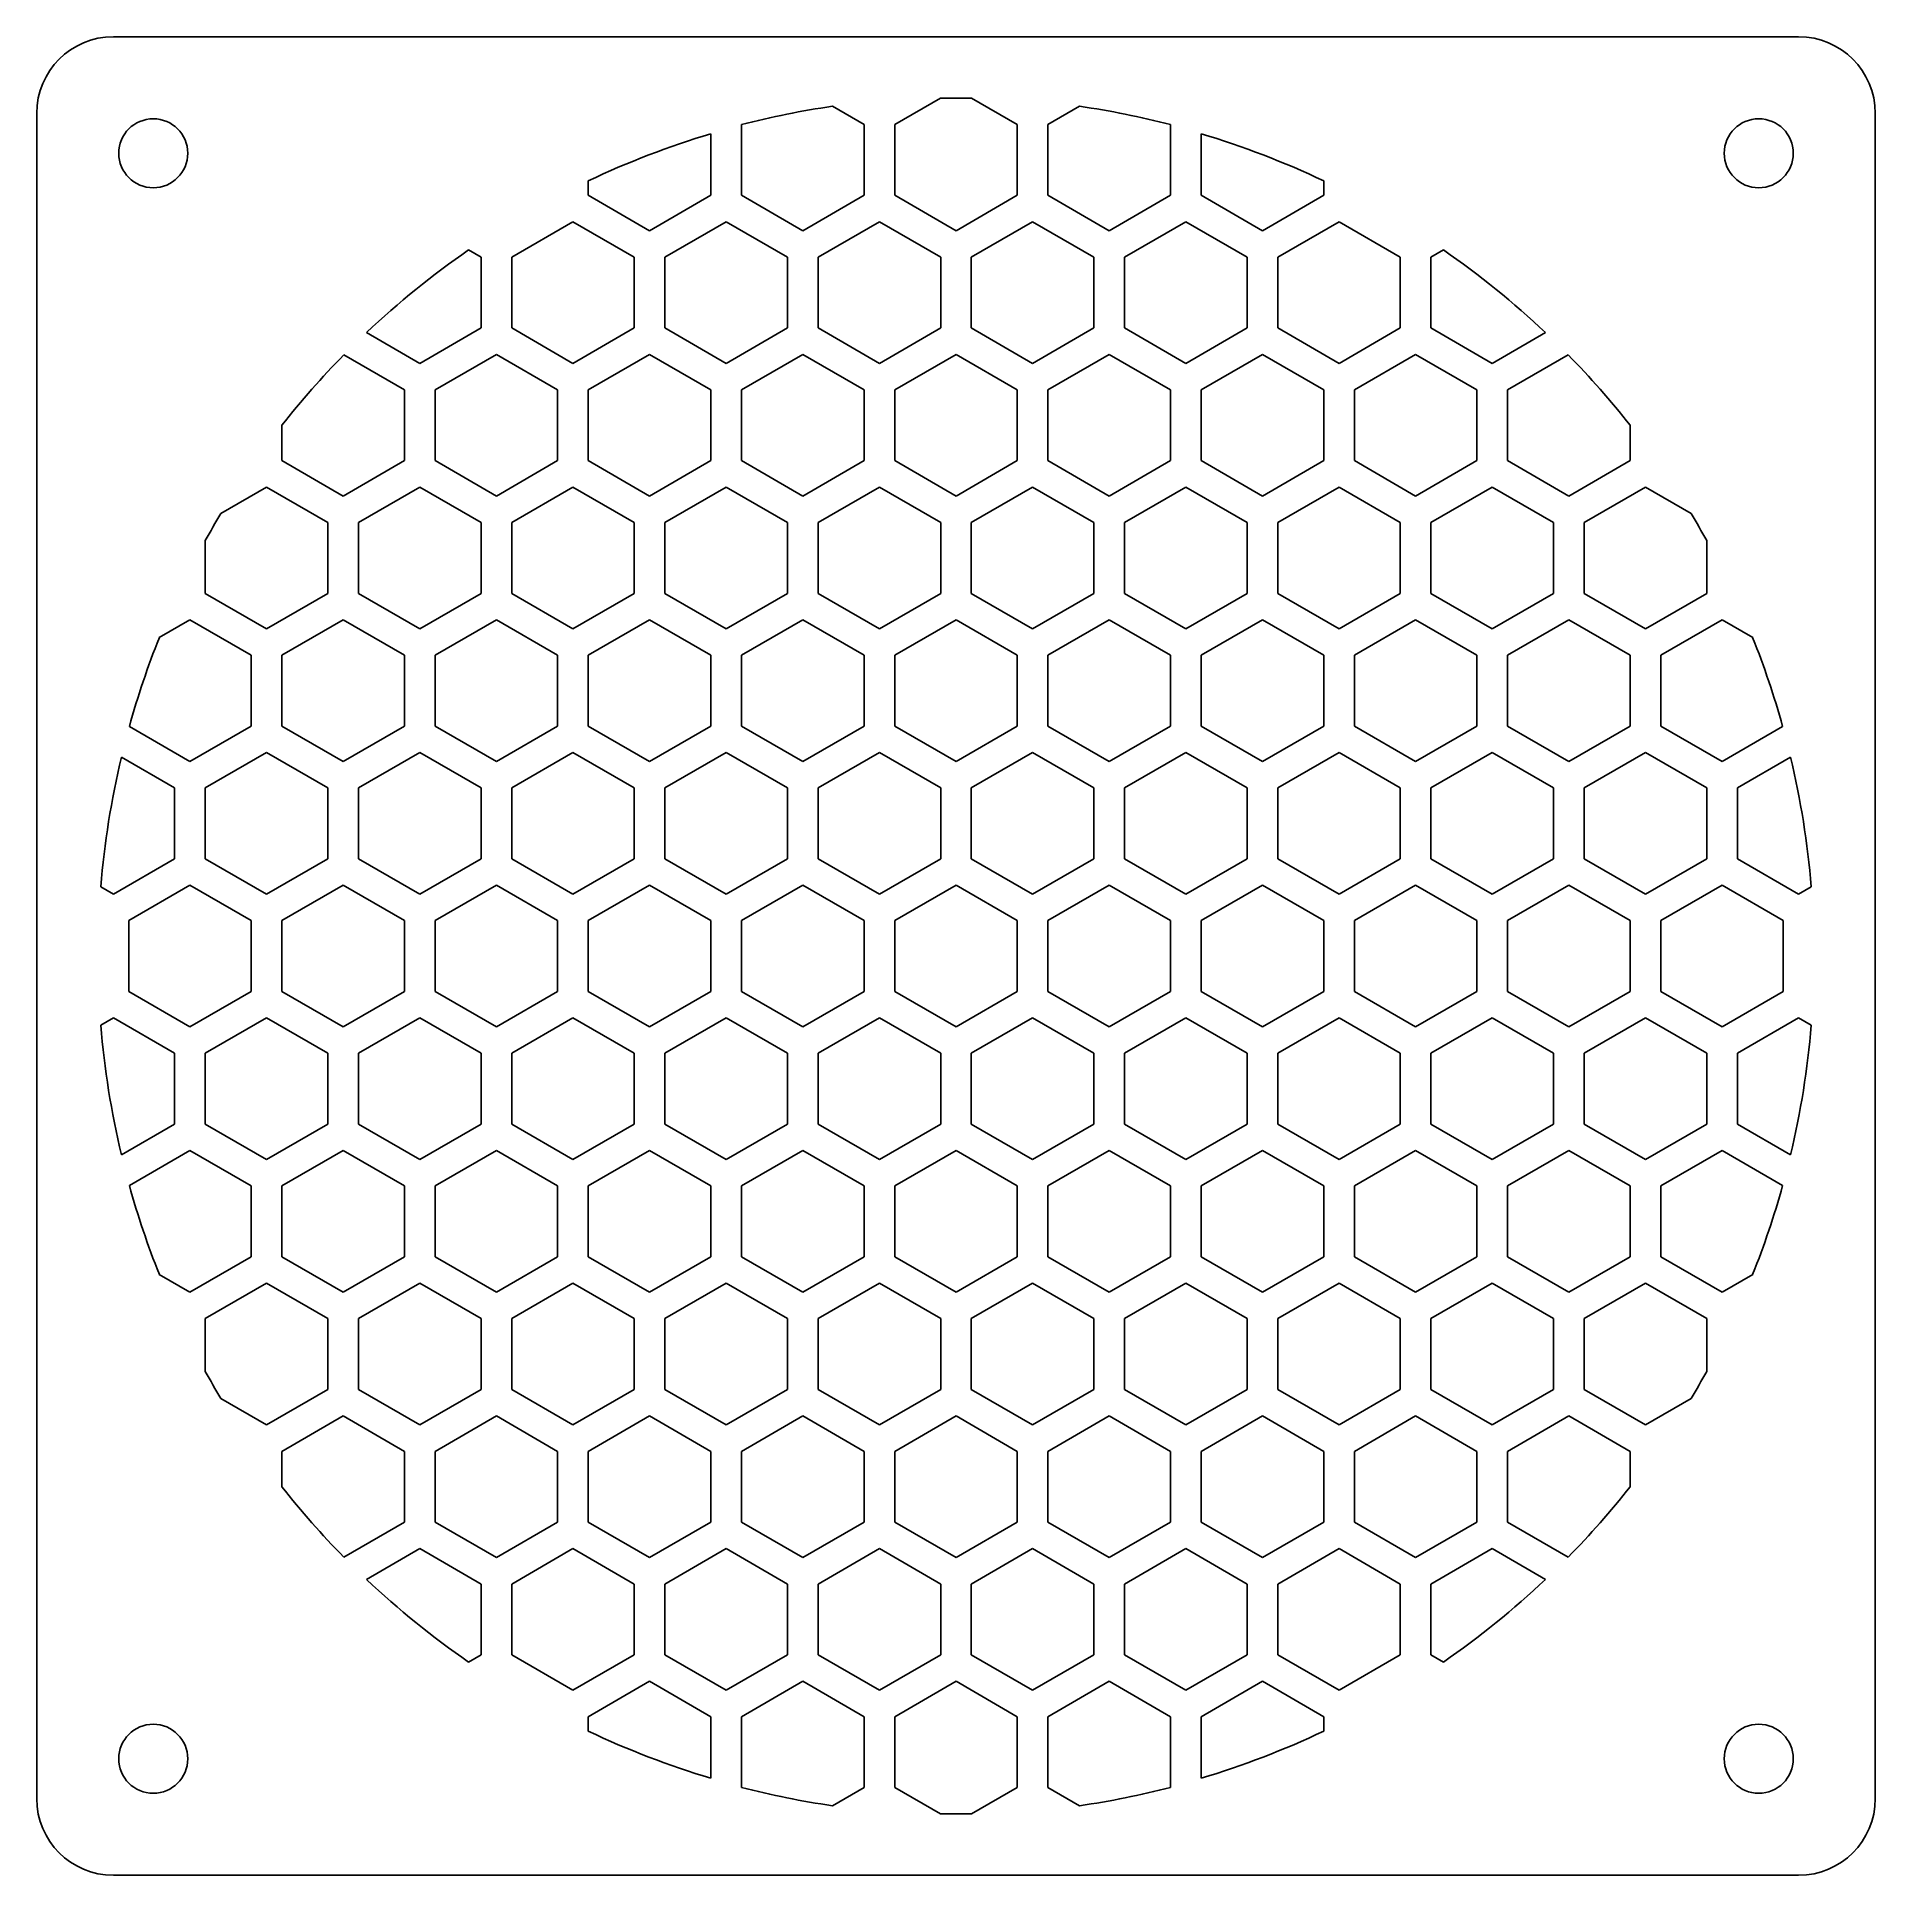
# Model space of a CAD drawing. Extents: x 520 to 640, y -189 to -69.
import ezdxf

# ---------------------------------------------------------------- set-up
doc = ezdxf.new("R2010")
doc.units = 0
doc.layers.add('Shape2DView012', color=7, linetype='CONTINUOUS')

msp = doc.modelspace()

# ---------------------------------------------------------------- linework, layer by layer
at = {"layer": 'Shape2DView012'}
for p, q in [((525, -69), (635, -69)), ((576, -74.7291), (578.979, -73.0093)), ((584, -74.7291), (581.021, -73.0093)), ((520, -184), (520, -74)), ((571.933, -73.5359), (574, -74.7291)), ((588.067, -73.5359), (586, -74.7291)), ((640, -74), (640, -184)), ((564, -75.3344), (564, -79.3479)), ((566, -79.3479), (566, -74.7291)), ((574, -74.7291), (574, -79.3479)), ((576, -79.3479), (576, -74.7291)), ((584, -79.3479), (584, -74.7291)), ((586, -74.7291), (586, -79.3479)), ((594, -79.3479), (594, -74.7291)), ((596, -75.3344), (596, -79.3479)), ((556, -79.3479), (556, -78.4036)), ((604, -79.3479), (604, -78.4036)), ((560, -81.6573), (556, -79.3479)), ((564, -79.3479), (560, -81.6573)), ((570, -81.6573), (566, -79.3479)), ((574, -79.3479), (570, -81.6573)), ((580, -81.6573), (576, -79.3479)), ((580, -81.6573), (584, -79.3479)), ((586, -79.3479), (590, -81.6573)), ((590, -81.6573), (594, -79.3479)), ((596, -79.3479), (600, -81.6573)), ((600, -81.6573), (604, -79.3479)), ((555, -81.0799), (551, -83.3893)), ((559, -83.3893), (555, -81.0799)), ((565, -81.0799), (561, -83.3893)), ((569, -83.3893), (565, -81.0799)), ((575, -81.0799), (571, -83.3893)), ((579, -83.3893), (575, -81.0799)), ((585, -81.0799), (581, -83.3893)), ((589, -83.3893), (585, -81.0799)), ((595, -81.0799), (591, -83.3893)), ((599, -83.3893), (595, -81.0799)), ((605, -81.0799), (601, -83.3893)), ((609, -83.3893), (605, -81.0799)), ((549, -83.3893), (548.182, -82.9172)), ((549, -83.3893), (549, -88.0081)), ((551, -83.3893), (551, -88.0081)), ((559, -88.0081), (559, -83.3893)), ((561, -83.3893), (561, -88.0081)), ((569, -88.0081), (569, -83.3893)), ((571, -83.3893), (571, -88.0081)), ((579, -88.0081), (579, -83.3893)), ((581, -83.3893), (581, -88.0081)), ((589, -88.0081), (589, -83.3893)), ((591, -83.3893), (591, -88.0081)), ((599, -88.0081), (599, -83.3893)), ((601, -83.3893), (601, -88.0081)), ((609, -88.0081), (609, -83.3893)), ((611, -83.3893), (611.818, -82.9172)), ((611, -83.3893), (611, -88.0081)), ((545, -90.3175), (541.524, -88.3108)), ((549, -88.0081), (545, -90.3175)), ((551, -88.0081), (555, -90.3175)), ((555, -90.3175), (559, -88.0081)), ((561, -88.0081), (565, -90.3175)), ((565, -90.3175), (569, -88.0081)), ((571, -88.0081), (575, -90.3175)), ((575, -90.3175), (579, -88.0081)), ((581, -88.0081), (585, -90.3175)), ((585, -90.3175), (589, -88.0081)), ((591, -88.0081), (595, -90.3175)), ((595, -90.3175), (599, -88.0081)), ((601, -88.0081), (605, -90.3175)), ((605, -90.3175), (609, -88.0081)), ((611, -88.0081), (615, -90.3175)), ((615, -90.3175), (618.476, -88.3108)), ((540.043, -89.7648), (544, -92.0496)), ((550, -89.7402), (546, -92.0496)), ((554, -92.0496), (550, -89.7402)), ((560, -89.7402), (556, -92.0496)), ((564, -92.0496), (560, -89.7402)), ((570, -89.7402), (566, -92.0496)), ((574, -92.0496), (570, -89.7402)), ((580, -89.7402), (576, -92.0496)), ((584, -92.0496), (580, -89.7402)), ((590, -89.7402), (586, -92.0496)), ((594, -92.0496), (590, -89.7402)), ((600, -89.7402), (596, -92.0496)), ((604, -92.0496), (600, -89.7402)), ((610, -89.7402), (606, -92.0496)), ((614, -92.0496), (610, -89.7402)), ((619.957, -89.7648), (616, -92.0496)), ((544, -92.0496), (544, -96.6684)), ((546, -92.0496), (546, -96.6684)), ((554, -96.6684), (554, -92.0496)), ((556, -92.0496), (556, -96.6684)), ((564, -96.6684), (564, -92.0496)), ((566, -92.0496), (566, -96.6684)), ((574, -96.6684), (574, -92.0496)), ((576, -92.0496), (576, -96.6684)), ((584, -96.6684), (584, -92.0496)), ((586, -92.0496), (586, -96.6684)), ((594, -96.6684), (594, -92.0496)), ((596, -92.0496), (596, -96.6684)), ((604, -96.6684), (604, -92.0496)), ((606, -92.0496), (606, -96.6684)), ((614, -96.6684), (614, -92.0496)), ((616, -92.0496), (616, -96.6684)), ((536, -96.6684), (536, -94.359)), ((624, -96.6684), (624, -94.359)), ((540, -98.9778), (536, -96.6684)), ((544, -96.6684), (540, -98.9778)), ((546, -96.6684), (550, -98.9778)), ((550, -98.9778), (554, -96.6684)), ((556, -96.6684), (560, -98.9778)), ((560, -98.9778), (564, -96.6684)), ((566, -96.6684), (570, -98.9778)), ((570, -98.9778), (574, -96.6684)), ((576, -96.6684), (580, -98.9778)), ((580, -98.9778), (584, -96.6684)), ((586, -96.6684), (590, -98.9778)), ((590, -98.9778), (594, -96.6684)), ((596, -96.6684), (600, -98.9778)), ((600, -98.9778), (604, -96.6684)), ((606, -96.6684), (610, -98.9778)), ((610, -98.9778), (614, -96.6684)), ((616, -96.6684), (620, -98.9778)), ((620, -98.9778), (624, -96.6684)), ((535, -98.4004), (532.021, -100.12)), ((535, -98.4004), (539, -100.71)), ((545, -98.4004), (541, -100.71)), ((549, -100.71), (545, -98.4004)), ((555, -98.4004), (551, -100.71)), ((559, -100.71), (555, -98.4004)), ((565, -98.4004), (561, -100.71)), ((569, -100.71), (565, -98.4004)), ((575, -98.4004), (571, -100.71)), ((579, -100.71), (575, -98.4004)), ((585, -98.4004), (581, -100.71)), ((589, -100.71), (585, -98.4004)), ((595, -98.4004), (591, -100.71)), ((599, -100.71), (595, -98.4004)), ((605, -98.4004), (601, -100.71)), ((609, -100.71), (605, -98.4004)), ((615, -98.4004), (611, -100.71)), ((619, -100.71), (615, -98.4004)), ((625, -98.4004), (621, -100.71)), ((625, -98.4004), (627.979, -100.12)), ((539, -100.71), (539, -105.329)), ((541, -100.71), (541, -105.329)), ((549, -105.329), (549, -100.71)), ((551, -100.71), (551, -105.329)), ((559, -105.329), (559, -100.71)), ((561, -100.71), (561, -105.329)), ((569, -105.329), (569, -100.71)), ((571, -100.71), (571, -105.329)), ((579, -105.329), (579, -100.71)), ((581, -100.71), (581, -105.329)), ((589, -105.329), (589, -100.71)), ((591, -100.71), (591, -105.329)), ((599, -105.329), (599, -100.71)), ((601, -100.71), (601, -105.329)), ((609, -105.329), (609, -100.71)), ((611, -100.71), (611, -105.329)), ((619, -105.329), (619, -100.71)), ((621, -100.71), (621, -105.329)), ((531, -105.329), (531, -101.889)), ((629, -105.329), (629, -101.889)), ((535, -107.638), (531, -105.329)), ((539, -105.329), (535, -107.638)), ((541, -105.329), (545, -107.638)), ((545, -107.638), (549, -105.329)), ((551, -105.329), (555, -107.638)), ((555, -107.638), (559, -105.329)), ((561, -105.329), (565, -107.638)), ((565, -107.638), (569, -105.329)), ((571, -105.329), (575, -107.638)), ((575, -107.638), (579, -105.329)), ((581, -105.329), (585, -107.638)), ((585, -107.638), (589, -105.329)), ((591, -105.329), (595, -107.638)), ((595, -107.638), (599, -105.329)), ((601, -105.329), (605, -107.638)), ((605, -107.638), (609, -105.329)), ((611, -105.329), (615, -107.638)), ((615, -107.638), (619, -105.329)), ((621, -105.329), (625, -107.638)), ((625, -107.638), (629, -105.329)), ((530, -107.061), (528, -108.215)), ((534, -109.37), (530, -107.061)), ((540, -107.061), (536, -109.37)), ((544, -109.37), (540, -107.061)), ((550, -107.061), (546, -109.37)), ((554, -109.37), (550, -107.061)), ((560, -107.061), (556, -109.37)), ((564, -109.37), (560, -107.061)), ((570, -107.061), (566, -109.37)), ((574, -109.37), (570, -107.061)), ((580, -107.061), (576, -109.37)), ((584, -109.37), (580, -107.061)), ((590, -107.061), (586, -109.37)), ((594, -109.37), (590, -107.061)), ((600, -107.061), (596, -109.37)), ((604, -109.37), (600, -107.061)), ((610, -107.061), (606, -109.37)), ((614, -109.37), (610, -107.061)), ((620, -107.061), (616, -109.37)), ((624, -109.37), (620, -107.061)), ((626, -109.37), (630, -107.061)), ((630, -107.061), (632, -108.215)), ((534, -109.37), (534, -113.989)), ((536, -109.37), (536, -113.989)), ((544, -113.989), (544, -109.37)), ((546, -109.37), (546, -113.989)), ((554, -113.989), (554, -109.37)), ((556, -109.37), (556, -113.989)), ((564, -113.989), (564, -109.37)), ((566, -109.37), (566, -113.989)), ((574, -113.989), (574, -109.37)), ((576, -109.37), (576, -113.989)), ((584, -113.989), (584, -109.37)), ((586, -109.37), (586, -113.989)), ((594, -113.989), (594, -109.37)), ((596, -109.37), (596, -113.989)), ((604, -113.989), (604, -109.37)), ((606, -109.37), (606, -113.989)), ((614, -113.989), (614, -109.37)), ((616, -109.37), (616, -113.989)), ((624, -113.989), (624, -109.37)), ((626, -109.37), (626, -113.989)), ((534, -113.989), (530, -116.298)), ((536, -113.989), (540, -116.298)), ((540, -116.298), (544, -113.989)), ((546, -113.989), (550, -116.298)), ((550, -116.298), (554, -113.989)), ((556, -113.989), (560, -116.298)), ((560, -116.298), (564, -113.989)), ((566, -113.989), (570, -116.298)), ((570, -116.298), (574, -113.989)), ((576, -113.989), (580, -116.298)), ((580, -116.298), (584, -113.989)), ((586, -113.989), (590, -116.298)), ((590, -116.298), (594, -113.989)), ((596, -113.989), (600, -116.298)), ((600, -116.298), (604, -113.989)), ((606, -113.989), (610, -116.298)), ((610, -116.298), (614, -113.989)), ((616, -113.989), (620, -116.298)), ((620, -116.298), (624, -113.989)), ((626, -113.989), (630, -116.298)), ((530, -116.298), (526.043, -114.013)), ((630, -116.298), (633.957, -114.013)), ((529, -118.03), (525.524, -116.024)), ((535, -115.721), (531, -118.03)), ((539, -118.03), (535, -115.721)), ((545, -115.721), (541, -118.03)), ((549, -118.03), (545, -115.721)), ((555, -115.721), (551, -118.03)), ((559, -118.03), (555, -115.721)), ((565, -115.721), (561, -118.03)), ((569, -118.03), (565, -115.721)), ((575, -115.721), (571, -118.03)), ((579, -118.03), (575, -115.721)), ((585, -115.721), (581, -118.03)), ((589, -118.03), (585, -115.721)), ((595, -115.721), (591, -118.03)), ((599, -118.03), (595, -115.721)), ((605, -115.721), (601, -118.03)), ((609, -118.03), (605, -115.721)), ((615, -115.721), (611, -118.03)), ((619, -118.03), (615, -115.721)), ((625, -115.721), (621, -118.03)), ((629, -118.03), (625, -115.721)), ((631, -118.03), (634.476, -116.024)), ((529, -118.03), (529, -122.649)), ((531, -118.03), (531, -122.649)), ((539, -122.649), (539, -118.03)), ((541, -118.03), (541, -122.649)), ((549, -122.649), (549, -118.03)), ((551, -118.03), (551, -122.649)), ((559, -122.649), (559, -118.03)), ((561, -118.03), (561, -122.649)), ((569, -122.649), (569, -118.03)), ((571, -118.03), (571, -122.649)), ((579, -122.649), (579, -118.03)), ((581, -118.03), (581, -122.649)), ((589, -122.649), (589, -118.03)), ((591, -118.03), (591, -122.649)), ((599, -122.649), (599, -118.03)), ((601, -118.03), (601, -122.649)), ((609, -122.649), (609, -118.03)), ((611, -118.03), (611, -122.649)), ((619, -122.649), (619, -118.03)), ((621, -118.03), (621, -122.649)), ((629, -122.649), (629, -118.03)), ((631, -118.03), (631, -122.649)), ((529, -122.649), (525, -124.959)), ((531, -122.649), (535, -124.959)), ((535, -124.959), (539, -122.649)), ((541, -122.649), (545, -124.959)), ((545, -124.959), (549, -122.649)), ((551, -122.649), (555, -124.959)), ((555, -124.959), (559, -122.649)), ((561, -122.649), (565, -124.959)), ((565, -124.959), (569, -122.649)), ((571, -122.649), (575, -124.959)), ((575, -124.959), (579, -122.649)), ((581, -122.649), (585, -124.959)), ((585, -124.959), (589, -122.649)), ((591, -122.649), (595, -124.959)), ((595, -124.959), (599, -122.649)), ((601, -122.649), (605, -124.959)), ((605, -124.959), (609, -122.649)), ((611, -122.649), (615, -124.959)), ((615, -124.959), (619, -122.649)), ((621, -122.649), (625, -124.959)), ((625, -124.959), (629, -122.649)), ((631, -122.649), (635, -124.959)), ((525, -124.959), (524.182, -124.486)), ((530, -124.381), (526, -126.691)), ((534, -126.691), (530, -124.381)), ((540, -124.381), (536, -126.691)), ((544, -126.691), (540, -124.381)), ((550, -124.381), (546, -126.691)), ((554, -126.691), (550, -124.381)), ((560, -124.381), (556, -126.691)), ((564, -126.691), (560, -124.381)), ((570, -124.381), (566, -126.691)), ((574, -126.691), (570, -124.381)), ((580, -124.381), (576, -126.691)), ((584, -126.691), (580, -124.381)), ((590, -124.381), (586, -126.691)), ((594, -126.691), (590, -124.381)), ((600, -124.381), (596, -126.691)), ((604, -126.691), (600, -124.381)), ((610, -124.381), (606, -126.691)), ((614, -126.691), (610, -124.381)), ((620, -124.381), (616, -126.691)), ((624, -126.691), (620, -124.381)), ((630, -124.381), (626, -126.691)), ((634, -126.691), (630, -124.381)), ((635, -124.959), (635.818, -124.486)), ((526, -126.691), (526, -131.309)), ((534, -131.309), (534, -126.691)), ((536, -126.691), (536, -131.309)), ((544, -131.309), (544, -126.691)), ((546, -126.691), (546, -131.309)), ((554, -131.309), (554, -126.691)), ((556, -126.691), (556, -131.309)), ((564, -131.309), (564, -126.691)), ((566, -126.691), (566, -131.309)), ((574, -131.309), (574, -126.691)), ((576, -126.691), (576, -131.309)), ((584, -131.309), (584, -126.691)), ((586, -126.691), (586, -131.309)), ((594, -131.309), (594, -126.691)), ((596, -126.691), (596, -131.309)), ((604, -131.309), (604, -126.691)), ((606, -126.691), (606, -131.309)), ((614, -131.309), (614, -126.691)), ((616, -126.691), (616, -131.309)), ((624, -131.309), (624, -126.691)), ((626, -126.691), (626, -131.309)), ((634, -131.309), (634, -126.691)), ((526, -131.309), (530, -133.619)), ((530, -133.619), (534, -131.309)), ((536, -131.309), (540, -133.619)), ((540, -133.619), (544, -131.309)), ((546, -131.309), (550, -133.619)), ((550, -133.619), (554, -131.309)), ((556, -131.309), (560, -133.619)), ((560, -133.619), (564, -131.309)), ((566, -131.309), (570, -133.619)), ((570, -133.619), (574, -131.309)), ((576, -131.309), (580, -133.619)), ((580, -133.619), (584, -131.309)), ((586, -131.309), (590, -133.619)), ((590, -133.619), (594, -131.309)), ((596, -131.309), (600, -133.619)), ((600, -133.619), (604, -131.309)), ((606, -131.309), (610, -133.619)), ((610, -133.619), (614, -131.309)), ((616, -131.309), (620, -133.619)), ((620, -133.619), (624, -131.309)), ((626, -131.309), (630, -133.619)), ((630, -133.619), (634, -131.309)), ((525, -133.041), (524.182, -133.514)), ((529, -135.351), (525, -133.041)), ((535, -133.041), (531, -135.351)), ((539, -135.351), (535, -133.041)), ((545, -133.041), (541, -135.351)), ((549, -135.351), (545, -133.041)), ((555, -133.041), (551, -135.351)), ((559, -135.351), (555, -133.041)), ((565, -133.041), (561, -135.351)), ((569, -135.351), (565, -133.041)), ((575, -133.041), (571, -135.351)), ((579, -135.351), (575, -133.041)), ((585, -133.041), (581, -135.351)), ((589, -135.351), (585, -133.041)), ((595, -133.041), (591, -135.351)), ((599, -135.351), (595, -133.041)), ((605, -133.041), (601, -135.351)), ((609, -135.351), (605, -133.041)), ((615, -133.041), (611, -135.351)), ((619, -135.351), (615, -133.041)), ((625, -133.041), (621, -135.351)), ((629, -135.351), (625, -133.041)), ((631, -135.351), (635, -133.041)), ((635, -133.041), (635.818, -133.514)), ((529, -139.97), (529, -135.351)), ((531, -135.351), (531, -139.97)), ((539, -139.97), (539, -135.351)), ((541, -135.351), (541, -139.97)), ((549, -139.97), (549, -135.351)), ((551, -135.351), (551, -139.97)), ((559, -139.97), (559, -135.351)), ((561, -135.351), (561, -139.97)), ((569, -139.97), (569, -135.351)), ((571, -135.351), (571, -139.97)), ((579, -139.97), (579, -135.351)), ((581, -135.351), (581, -139.97)), ((589, -139.97), (589, -135.351)), ((591, -135.351), (591, -139.97)), ((599, -139.97), (599, -135.351)), ((601, -135.351), (601, -139.97)), ((609, -139.97), (609, -135.351)), ((611, -135.351), (611, -139.97)), ((619, -139.97), (619, -135.351)), ((621, -135.351), (621, -139.97)), ((629, -139.97), (629, -135.351)), ((631, -139.97), (631, -135.351)), ((529, -139.97), (525.524, -141.976)), ((531, -139.97), (535, -142.279)), ((535, -142.279), (539, -139.97)), ((541, -139.97), (545, -142.279)), ((545, -142.279), (549, -139.97)), ((551, -139.97), (555, -142.279)), ((555, -142.279), (559, -139.97)), ((561, -139.97), (565, -142.279)), ((565, -142.279), (569, -139.97)), ((571, -139.97), (575, -142.279)), ((575, -142.279), (579, -139.97)), ((581, -139.97), (585, -142.279)), ((585, -142.279), (589, -139.97)), ((591, -139.97), (595, -142.279)), ((595, -142.279), (599, -139.97)), ((601, -139.97), (605, -142.279)), ((605, -142.279), (609, -139.97)), ((611, -139.97), (615, -142.279)), ((615, -142.279), (619, -139.97)), ((621, -139.97), (625, -142.279)), ((625, -142.279), (629, -139.97)), ((631, -139.97), (634.476, -141.976)), ((530, -141.702), (526.043, -143.987)), ((534, -144.011), (530, -141.702)), ((540, -141.702), (536, -144.011)), ((544, -144.011), (540, -141.702)), ((550, -141.702), (546, -144.011)), ((554, -144.011), (550, -141.702)), ((560, -141.702), (556, -144.011)), ((564, -144.011), (560, -141.702)), ((570, -141.702), (566, -144.011)), ((574, -144.011), (570, -141.702)), ((580, -141.702), (576, -144.011)), ((584, -144.011), (580, -141.702)), ((590, -141.702), (586, -144.011)), ((594, -144.011), (590, -141.702)), ((600, -141.702), (596, -144.011)), ((604, -144.011), (600, -141.702)), ((610, -141.702), (606, -144.011)), ((614, -144.011), (610, -141.702)), ((620, -141.702), (616, -144.011)), ((624, -144.011), (620, -141.702)), ((626, -144.011), (630, -141.702)), ((630, -141.702), (633.957, -143.987)), ((534, -148.63), (534, -144.011)), ((536, -144.011), (536, -148.63)), ((544, -148.63), (544, -144.011)), ((546, -144.011), (546, -148.63)), ((554, -148.63), (554, -144.011)), ((556, -144.011), (556, -148.63)), ((564, -148.63), (564, -144.011)), ((566, -144.011), (566, -148.63)), ((574, -148.63), (574, -144.011)), ((576, -144.011), (576, -148.63)), ((584, -148.63), (584, -144.011)), ((586, -144.011), (586, -148.63)), ((594, -148.63), (594, -144.011)), ((596, -144.011), (596, -148.63)), ((604, -148.63), (604, -144.011)), ((606, -144.011), (606, -148.63)), ((614, -148.63), (614, -144.011)), ((616, -144.011), (616, -148.63)), ((624, -148.63), (624, -144.011)), ((626, -148.63), (626, -144.011)), ((534, -148.63), (530, -150.939)), ((536, -148.63), (540, -150.939)), ((540, -150.939), (544, -148.63)), ((546, -148.63), (550, -150.939)), ((550, -150.939), (554, -148.63)), ((556, -148.63), (560, -150.939)), ((560, -150.939), (564, -148.63)), ((566, -148.63), (570, -150.939)), ((570, -150.939), (574, -148.63)), ((576, -148.63), (580, -150.939)), ((580, -150.939), (584, -148.63)), ((586, -148.63), (590, -150.939)), ((590, -150.939), (594, -148.63)), ((596, -148.63), (600, -150.939)), ((600, -150.939), (604, -148.63)), ((606, -148.63), (610, -150.939)), ((610, -150.939), (614, -148.63)), ((616, -148.63), (620, -150.939)), ((620, -150.939), (624, -148.63)), ((626, -148.63), (630, -150.939)), ((530, -150.939), (528, -149.785)), ((630, -150.939), (632, -149.785)), ((535, -150.362), (531, -152.671)), ((539, -152.671), (535, -150.362)), ((545, -150.362), (541, -152.671)), ((549, -152.671), (545, -150.362)), ((555, -150.362), (551, -152.671)), ((559, -152.671), (555, -150.362)), ((565, -150.362), (561, -152.671)), ((569, -152.671), (565, -150.362)), ((575, -150.362), (571, -152.671)), ((579, -152.671), (575, -150.362)), ((585, -150.362), (581, -152.671)), ((589, -152.671), (585, -150.362)), ((595, -150.362), (591, -152.671)), ((599, -152.671), (595, -150.362)), ((605, -150.362), (601, -152.671)), ((609, -152.671), (605, -150.362)), ((615, -150.362), (611, -152.671)), ((619, -152.671), (615, -150.362)), ((621, -152.671), (625, -150.362)), ((625, -150.362), (629, -152.671)), ((531, -152.671), (531, -156.111)), ((539, -157.29), (539, -152.671)), ((541, -152.671), (541, -157.29)), ((549, -157.29), (549, -152.671)), ((551, -152.671), (551, -157.29)), ((559, -157.29), (559, -152.671)), ((561, -152.671), (561, -157.29)), ((569, -157.29), (569, -152.671)), ((571, -152.671), (571, -157.29)), ((579, -157.29), (579, -152.671)), ((581, -152.671), (581, -157.29)), ((589, -157.29), (589, -152.671)), ((591, -152.671), (591, -157.29)), ((599, -157.29), (599, -152.671)), ((601, -152.671), (601, -157.29)), ((609, -157.29), (609, -152.671)), ((611, -152.671), (611, -157.29)), ((619, -157.29), (619, -152.671)), ((621, -157.29), (621, -152.671)), ((629, -152.671), (629, -156.111)), ((535, -159.6), (532.021, -157.88)), ((535, -159.6), (539, -157.29)), ((541, -157.29), (545, -159.6)), ((545, -159.6), (549, -157.29)), ((551, -157.29), (555, -159.6)), ((555, -159.6), (559, -157.29)), ((561, -157.29), (565, -159.6)), ((565, -159.6), (569, -157.29)), ((571, -157.29), (575, -159.6)), ((575, -159.6), (579, -157.29)), ((581, -157.29), (585, -159.6)), ((585, -159.6), (589, -157.29)), ((591, -157.29), (595, -159.6)), ((595, -159.6), (599, -157.29)), ((601, -157.29), (605, -159.6)), ((605, -159.6), (609, -157.29)), ((611, -157.29), (615, -159.6)), ((615, -159.6), (619, -157.29)), ((625, -159.6), (621, -157.29)), ((625, -159.6), (627.979, -157.88)), ((540, -159.022), (536, -161.332)), ((544, -161.332), (540, -159.022)), ((550, -159.022), (546, -161.332)), ((554, -161.332), (550, -159.022)), ((560, -159.022), (556, -161.332)), ((564, -161.332), (560, -159.022)), ((570, -159.022), (566, -161.332)), ((574, -161.332), (570, -159.022)), ((580, -159.022), (576, -161.332)), ((584, -161.332), (580, -159.022)), ((590, -159.022), (586, -161.332)), ((594, -161.332), (590, -159.022)), ((600, -159.022), (596, -161.332)), ((604, -161.332), (600, -159.022)), ((610, -159.022), (606, -161.332)), ((614, -161.332), (610, -159.022)), ((616, -161.332), (620, -159.022)), ((620, -159.022), (624, -161.332)), ((536, -161.332), (536, -163.641)), ((544, -165.95), (544, -161.332)), ((546, -161.332), (546, -165.95)), ((554, -165.95), (554, -161.332)), ((556, -161.332), (556, -165.95)), ((564, -165.95), (564, -161.332)), ((566, -161.332), (566, -165.95)), ((574, -165.95), (574, -161.332)), ((576, -161.332), (576, -165.95)), ((584, -165.95), (584, -161.332)), ((586, -161.332), (586, -165.95)), ((594, -165.95), (594, -161.332)), ((596, -161.332), (596, -165.95)), ((604, -165.95), (604, -161.332)), ((606, -161.332), (606, -165.95)), ((614, -165.95), (614, -161.332)), ((616, -165.95), (616, -161.332)), ((624, -161.332), (624, -163.641)), ((540.043, -168.235), (544, -165.95)), ((546, -165.95), (550, -168.26)), ((550, -168.26), (554, -165.95)), ((556, -165.95), (560, -168.26)), ((560, -168.26), (564, -165.95)), ((566, -165.95), (570, -168.26)), ((570, -168.26), (574, -165.95)), ((576, -165.95), (580, -168.26)), ((580, -168.26), (584, -165.95)), ((586, -165.95), (590, -168.26)), ((590, -168.26), (594, -165.95)), ((596, -165.95), (600, -168.26)), ((600, -168.26), (604, -165.95)), ((606, -165.95), (610, -168.26)), ((610, -168.26), (614, -165.95)), ((619.957, -168.235), (616, -165.95)), ((545, -167.682), (541.524, -169.689)), ((549, -169.992), (545, -167.682)), ((555, -167.682), (551, -169.992)), ((559, -169.992), (555, -167.682)), ((565, -167.682), (561, -169.992)), ((569, -169.992), (565, -167.682)), ((575, -167.682), (571, -169.992)), ((579, -169.992), (575, -167.682)), ((585, -167.682), (581, -169.992)), ((589, -169.992), (585, -167.682)), ((595, -167.682), (591, -169.992)), ((599, -169.992), (595, -167.682)), ((605, -167.682), (601, -169.992)), ((609, -169.992), (605, -167.682)), ((611, -169.992), (615, -167.682)), ((615, -167.682), (618.476, -169.689)), ((549, -174.611), (549, -169.992)), ((551, -169.992), (551, -174.611)), ((559, -174.611), (559, -169.992)), ((561, -169.992), (561, -174.611)), ((569, -174.611), (569, -169.992)), ((571, -169.992), (571, -174.611)), ((579, -174.611), (579, -169.992)), ((581, -169.992), (581, -174.611)), ((589, -174.611), (589, -169.992)), ((591, -169.992), (591, -174.611)), ((599, -174.611), (599, -169.992)), ((601, -169.992), (601, -174.611)), ((609, -174.611), (609, -169.992)), ((611, -174.611), (611, -169.992)), ((549, -174.611), (548.182, -175.083)), ((551, -174.611), (555, -176.92)), ((555, -176.92), (559, -174.611)), ((561, -174.611), (565, -176.92)), ((565, -176.92), (569, -174.611)), ((571, -174.611), (575, -176.92)), ((575, -176.92), (579, -174.611)), ((581, -174.611), (585, -176.92)), ((585, -176.92), (589, -174.611)), ((591, -174.611), (595, -176.92)), ((595, -176.92), (599, -174.611)), ((601, -174.611), (605, -176.92)), ((605, -176.92), (609, -174.611)), ((611, -174.611), (611.818, -175.083)), ((560, -176.343), (556, -178.652)), ((564, -178.652), (560, -176.343)), ((570, -176.343), (566, -178.652)), ((574, -178.652), (570, -176.343)), ((580, -176.343), (576, -178.652)), ((580, -176.343), (584, -178.652)), ((586, -178.652), (590, -176.343)), ((590, -176.343), (594, -178.652)), ((596, -178.652), (600, -176.343)), ((600, -176.343), (604, -178.652)), ((556, -178.652), (556, -179.596)), ((564, -182.666), (564, -178.652)), ((566, -178.652), (566, -183.271)), ((574, -183.271), (574, -178.652)), ((576, -178.652), (576, -183.271)), ((584, -178.652), (584, -183.271)), ((586, -183.271), (586, -178.652)), ((594, -178.652), (594, -183.271)), ((596, -182.666), (596, -178.652)), ((604, -178.652), (604, -179.596)), ((571.933, -184.464), (574, -183.271)), ((576, -183.271), (578.979, -184.991)), ((584, -183.271), (581.021, -184.991)), ((588.067, -184.464), (586, -183.271)), ((635, -189), (525, -189))]:
    msp.add_line(p, q, dxfattribs=at)
for centre in [(527.603, -76.6034), (632.397, -76.6034), (527.603, -181.397), (632.397, -181.397)]:
    msp.add_circle(centre, 2.25, dxfattribs=at)
for centre, radius, start, end in [((525, -74), 5, 90, 180), ((635, -74), 5, 0, 90), ((580, -129), 56, 90, 91.045), ((580, -129), 56, 88.955, 90), ((580, -129), 56.0476, 98.275, 104.465), ((580, -129), 56.0476, 75.5351, 81.725), ((580, -129), 56, 106.602, 115.377), ((580, -129), 56, 64.6231, 73.3985), ((580, -129), 56, 124.623, 133.398), ((580, -129), 56, 46.6015, 55.3769), ((580, -129), 56, 135.522, 141.787), ((580, -129), 56, 38.2132, 44.4775), ((580, -129), 56, 148.955, 151.045), ((580, -129), 56, 28.955, 31.045), ((580, -129), 56, 158.213, 164.478), ((580, -129), 56, 15.5225, 21.7868), ((580, -129), 56, 166.602, 175.377), ((580, -129), 56, 4.62306, 13.3984), ((580, -129), 56, -175.377, -166.602), ((580, -129), 56, -13.3984, -4.62306), ((580, -129), 56, -164.478, -158.213), ((580, -129), 56, -21.7868, -15.5225), ((580, -129), 56, -151.045, -148.955), ((580, -129), 56, -31.045, -28.955), ((580, -129), 56, -141.787, -135.522), ((580, -129), 56, -44.4775, -38.2132), ((580, -129), 56, -133.398, -124.623), ((580, -129), 56, -55.3769, -46.6015), ((580, -129), 56, -115.377, -106.602), ((580, -129), 56, -73.3985, -64.6231), ((580, -129), 56.0476, -104.465, -98.275), ((580, -129), 56.0476, -81.725, -75.5351), ((525, -184), 5, 180, -90), ((635, -184), 5, -90, 0), ((580, -129), 56, -91.045, -90), ((580, -129), 56, -90, -88.955)]:
    msp.add_arc(centre, radius, start, end, dxfattribs=at)

doc.saveas('drawing.dxf')
